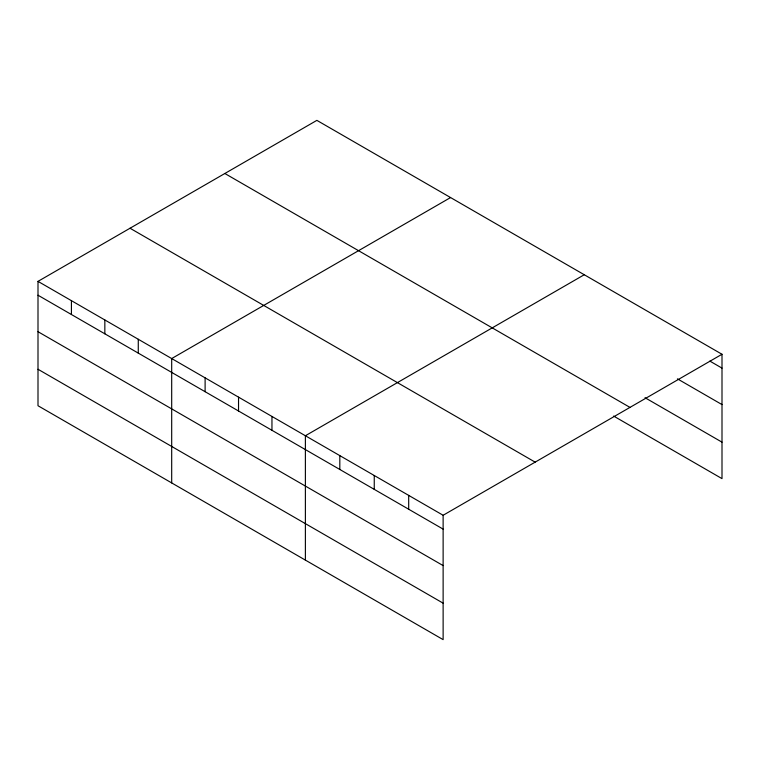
<?xml version="1.0" encoding="UTF-8"?>
<svg xmlns="http://www.w3.org/2000/svg" width="760" height="760" viewBox="0 0 760 760"><rect width="100%" height="100%" fill="white"/><g stroke="black" fill="none" stroke-linecap="round" stroke-linejoin="round"><path stroke-width="1.14" d="M38 281.371L443.127 515.27L443.127 639.635L38 405.735L38 281.371L316.873 120.365L722 354.264L722 478.629L613.624 416.062M450.566 197.552L171.693 358.558L171.693 482.923M584.26 274.74L305.387 435.746L305.387 560.111M443.127 515.27L722 354.264M709.85 361.095L722 368.115M677.436 378.851L722 404.586M645.021 397.717L722 442.159M224.846 173.498L629.973 407.398M130.026 228.237L535.154 462.137M38 295.222L443.127 529.121M38 331.692L443.127 565.592M38 369.265L443.127 603.164M408.69 495.387L408.69 509.238M374.252 475.503L374.252 489.354M339.815 455.63L339.815 469.48M271.956 416.452L271.956 430.302M238.535 397.157L238.535 410.998M205.114 377.853L205.114 391.704M138.273 339.264L138.273 353.115M104.842 319.969L104.842 333.82M71.421 300.666L71.421 314.516"/></g></svg>
